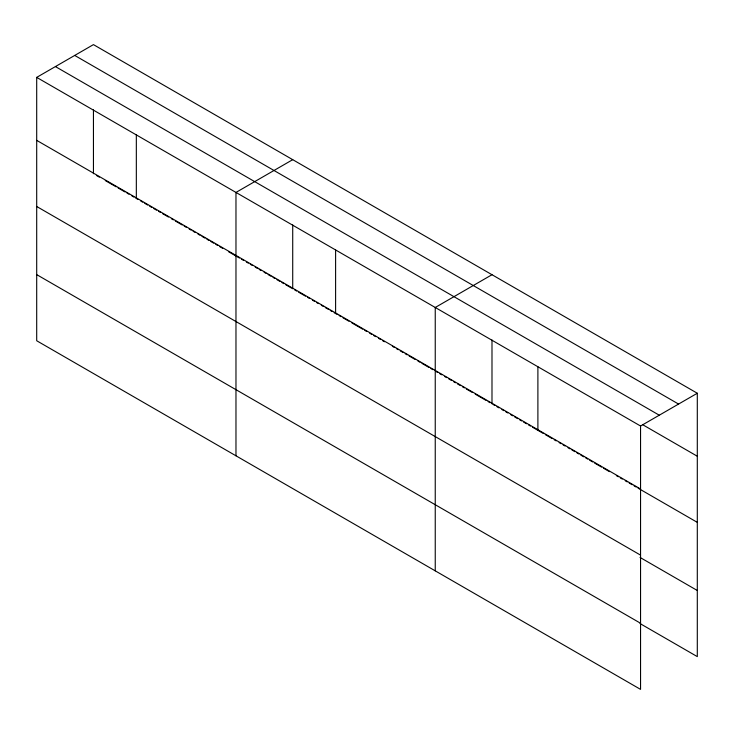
<?xml version="1.0" encoding="UTF-8"?>
<svg xmlns="http://www.w3.org/2000/svg" width="734" height="734" viewBox="0 0 734 734"><rect width="100%" height="100%" fill="white"/><g stroke="black" fill="none" stroke-linecap="round" stroke-linejoin="round"><path stroke-width="1.1" d="M36.7 77.382L640.553 426.014L640.553 689.382L36.7 340.75L36.7 77.382L93.447 44.618L697.3 393.25L697.3 656.618L640.048 623.561M292.719 159.673L235.972 192.436L235.972 455.796M491.991 274.718L435.244 307.482L435.244 570.841M640.553 426.014L697.3 393.25M74.721 55.435L678.574 404.067M55.426 66.574L659.279 415.205M643.012 424.894L697.3 456.236M36.7 140.368L640.553 489M96.411 175.435L99.365 177.151M105.283 180.564L116.137 186.831M118.11 187.968L125.019 191.959M126.991 193.097L128.964 194.235M131.927 195.941L133.9 197.079M135.873 198.217L137.845 199.364M140.8 201.07L142.772 202.208M144.745 203.346L147.708 205.052M149.681 206.199L151.654 207.337M153.626 208.474L156.581 210.181M158.562 211.319L160.535 212.456M162.508 213.603L168.425 217.016M171.38 218.723L173.352 219.861M175.325 221.007L182.234 224.989M184.206 226.127L186.179 227.265M189.143 228.98L191.115 230.118M193.088 231.256L195.06 232.394M198.015 234.1L199.987 235.238M201.96 236.385L204.924 238.091M206.896 239.229L208.869 240.367M210.841 241.504L213.805 243.211M215.778 244.358L217.75 245.495M219.723 246.633L222.677 248.34M228.595 251.762L239.449 258.019M241.422 259.166L243.394 260.304M246.358 262.01L248.331 263.148M250.303 264.286L252.276 265.424M255.23 267.139L257.203 268.277M259.175 269.415L261.157 270.552M264.112 272.259L266.084 273.397M268.057 274.544L271.02 276.25M272.993 277.388L274.966 278.525M276.938 279.663L279.893 281.379M281.865 282.517L283.838 283.654M285.81 284.792L291.737 288.205M294.692 289.921L296.664 291.059M298.637 292.196L305.546 296.178M307.518 297.325L309.491 298.463M312.455 300.169L314.427 301.307M316.4 302.445L318.373 303.582M321.327 305.298L323.299 306.436M325.272 307.574L328.236 309.28M330.208 310.418L332.181 311.565M334.154 312.702L337.108 314.409M339.09 315.547L341.062 316.684M343.035 317.822L348.953 321.244M351.907 322.951L362.761 329.217M364.734 330.355L366.706 331.493M369.67 333.199L371.643 334.346M373.615 335.484L375.588 336.622M378.542 338.328L380.515 339.466M382.487 340.604L384.46 341.75M392.36 346.301L394.332 347.439M396.305 348.577L398.278 349.723M400.25 350.861L403.205 352.568M405.177 353.705L407.15 354.843M409.122 355.981L415.04 359.403M418.004 361.11L419.976 362.247M421.949 363.385L428.858 367.376M430.83 368.514L432.803 369.652M435.757 371.358L437.73 372.505M439.703 373.643L441.684 374.78M444.639 376.487L446.611 377.625M448.584 378.762L451.548 380.478M453.52 381.616L455.493 382.753M457.466 383.891L460.42 385.598M462.392 386.745L464.365 387.882M466.338 389.02L472.265 392.433M475.219 394.14L486.073 400.406M488.046 401.544L490.018 402.691M492.982 404.397L494.955 405.535M496.927 406.673L498.9 407.82M501.863 409.526L503.836 410.664M505.809 411.802L507.781 412.948M510.745 414.655L512.717 415.793M514.69 416.93L517.654 418.646M519.626 419.784L521.599 420.921M523.581 422.059L526.535 423.775M528.517 424.913L530.489 426.05M532.462 427.188L543.316 433.464M545.289 434.601L552.197 438.593M554.179 439.73L556.152 440.868M559.115 442.574L561.088 443.721M563.061 444.859L565.033 445.997M567.997 447.703L569.969 448.85M571.942 449.988L574.905 451.694M576.878 452.832L578.851 453.979M580.823 455.117L583.787 456.823M585.76 457.961L587.732 459.108M589.714 460.246L592.668 461.952M594.641 463.09L601.559 467.081M603.531 468.219L609.449 471.641M616.358 475.632L618.331 476.77M620.313 477.907L622.285 479.054M625.249 480.761L627.221 481.899M629.194 483.036L632.158 484.752M634.13 485.89L636.103 487.027M638.075 488.165L697.3 522.36M36.7 206.493L640.553 555.124M640.048 557.436L697.3 590.494M36.7 274.626L640.553 623.258M537.894 366.752L537.894 429.729M491.991 339.98L491.991 403.828M335.603 249.955L335.603 312.941M292.719 224.934L292.719 288.783M136.331 134.909L136.331 197.896M93.447 109.889L93.447 173.729"/></g></svg>
